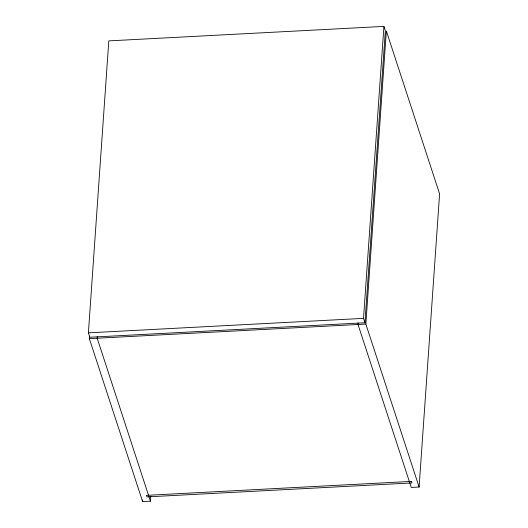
<?xml version="1.0" encoding="UTF-8"?>
<svg xmlns="http://www.w3.org/2000/svg" width="528" height="528" viewBox="0 0 528 528"><rect width="100%" height="100%" fill="white"/><g stroke="black" fill="none" stroke-linecap="round" stroke-linejoin="round"><path stroke-width="0.79" d="M88.394 332.851L108.808 40.887L383.922 26.4L385.361 30.796L364.94 322.76L89.833 337.253L88.394 332.851L363.508 318.364L364.94 322.76M150.79 496.261L150.447 501.184L142.613 501.6L89.351 338.646L89.522 336.184M97.304 336.593L97.185 338.237L150.447 501.184M142.613 501.6L142.725 499.957M358.129 322.859L358.01 324.502L411.272 487.45L419.107 487.04L439.606 193.901L386.344 30.947L365.845 324.086L419.107 487.04M363.508 318.364L383.922 26.4M89.351 338.646L365.845 324.086M411.404 481.391L146.428 495.35L146.936 496.901L411.913 482.942L411.404 481.391"/></g></svg>
